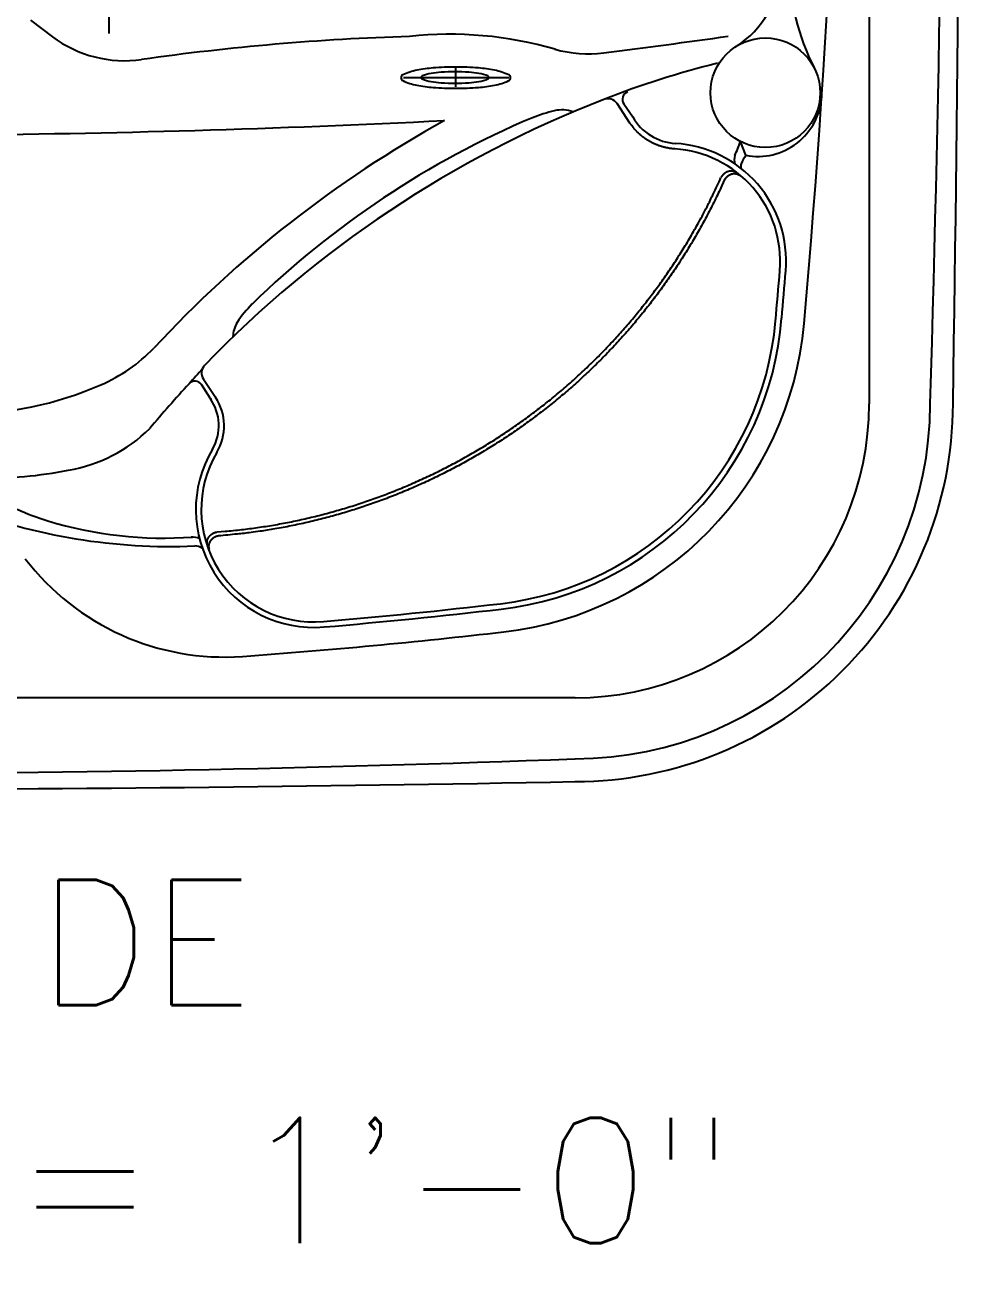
# Model space of a CAD drawing. Extents: x 649 to 723, y 631 to 778.
# Drawn here: x 693.35 to 723.2, y 631.39 to 671.61 of the extents above; entities that cross this region are included whole.
import ezdxf
from ezdxf.enums import TextEntityAlignment as Align

# ---------------------------------------------------------------- set-up
doc = ezdxf.new("R2010")
doc.units = 0
doc.header["$MEASUREMENT"] = 0
for name, color, linetype in [('1', 4, 'Continuous'), ('204', 7, 'Continuous'), ('DIM', 3, 'Continuous')]:
    doc.layers.add(name, color=color, linetype=linetype)
doc.styles.add('SIMPLEX', font='simplex')

# ---------------------------------------------------------------- blocks, each defined once
blk = doc.blocks.new('EQ')
at = {"layer": 'DIM'}
for p, q in [((-0.001, 0.047), (-0.001, 0.652)), ((-1.664, 0.346), (1.698, 0.346))]:
    blk.add_line(p, q, dxfattribs=at)
at = {"layer": 'DIM', "color": 2}
blk.add_lwpolyline([(-1.75, 0.339, 0.291146), (-1.691, 0.247, 0.061616), (-1.237, 0.099, 0.027833), (-0.722, 0.029, 0.020024), (0, 0, 0.020024), (0.722, 0.029, 0.027833), (1.237, 0.099, 0.061616), (1.691, 0.247, 0.291146), (1.75, 0.339, 0.291146), (1.691, 0.431, 0.061616), (1.237, 0.579, 0.027833), (0.722, 0.649, 0.020024), (0, 0.678, 0.020024), (-0.722, 0.649, 0.027833), (-1.237, 0.579, 0.061616), (-1.691, 0.431, 0.291146)], format="xyb", close=True, dxfattribs=at)
at = {"layer": 'DIM'}
blk.add_lwpolyline([(-1.103, 0.346, 0.304881), (-1.07, 0.298, 0.055007), (-0.787, 0.217, 0.024367), (-0.469, 0.179, 0.017459), (-0.023, 0.164, 0.017459), (0.422, 0.179, 0.024367), (0.74, 0.217, 0.055007), (1.024, 0.298, 0.304881), (1.056, 0.346, 0.304881), (1.024, 0.394, 0.055007), (0.74, 0.475, 0.024367), (0.422, 0.512, 0.017459), (-0.023, 0.528, 0.017459), (-0.469, 0.512, 0.024367), (-0.787, 0.475, 0.055007), (-1.07, 0.394, 0.304881)], format="xyb", close=True, dxfattribs=at)
blk = doc.blocks.new('2010PRODIGY')
at = {"layer": '1', "color": 3}
for p, q in [((71.26, 74.881), (71.26, 12.056)), ((63.428, 21.638), (63.716, 21.216)), ((67.323, 19.993), (67.15, 20.431)), ((50.234, 12.236), (49.956, 12.67)), ((61.88, 2.676), (44.062, 2.676))]:
    blk.add_line(p, q, dxfattribs=at)
at = {"layer": '1'}
for p, q in [((47.008, 47.758), (47.008, 23.877)), ((44.501, 24.303), (45.206, 23.776))]:
    blk.add_line(p, q, dxfattribs=at)
at = {"layer": '1', "color": 3}
blk.add_circle((67.949, 21.988), 1.75, dxfattribs=at)
at = {"layer": '1'}
for centre, radius, start, end in [((-1912.464, 43.471), 1986.647, 359.094105, 0.91686), ((-257.093, 43.469), 327.551, 354.94783, 4.81927), ((47.509, 26.862), 3.85, 233.264, 278.0682), ((59.018, -54.331), 78.154, 91.77435, 98.0682), ((57.888, 11.775), 12.08, 73.9006, 96.1281), ((20.858, 350.964), 330.375, 277.29252, 277.98756), ((62.305, 27.08), 3.85, 253.9006, 277.2925), ((38.459, 408.722), 388.099, 270.49048, 272.8439), ((75.614, -11.292), 37.009, 118.9231, 137.2488), ((58.353, 15.582), 10.874, 276.5888, 354.9457), ((44.655, 17.506), 5.274, 293.4585, 315.8213), ((42.275, 22.849), 11.122, 269.7894, 293.7475), ((61.875, 12.06), 12.06, 269.9957, 0.0091), ((50.693, 11.984), 8.009, 217.475, 274.127), ((36.946, 200.861), 197.386, 274.16129, 276.59064), ((36.967, 1253.81), 1254.057, 268.861989, 271.138011)]:
    blk.add_arc(centre, radius, start, end, dxfattribs=at)
at = {"layer": '1', "color": 3}
for centre, radius, start, end in [((-959.461, 43.468), 1033.145, 358.25791, 1.74209), ((65.423, 26.007), 2.997, 302.1415, 358.3958), ((75.827, 26.033), 7.106, 180.1828, 207.2458), ((73.278, -4.889), 28.65, 103.8425, 111.4588), ((63.635, 21.778), 0.25, 110.0194, 214.1205), ((67.711, 21.995), 2.039, 259.0413, 356.4713), ((62.75, 15.424), 6.183, 104.3637, 111.1828), ((61.457, 20.426), 1.016, 69.2864, 103.7133), ((71.86, -5.57), 29.065, 112.9753, 134.2631), ((65.187, 22.063), 1.697, 209.9607, 266.3156), ((64.855, 16.621), 3.755, 355.1371, 86.598), ((50.42, 26.597), 17.83, 338.2222, 339.7698), ((67.377, 19.845), 0.422, 161.1741, 197.0697), ((67.371, 19.643), 0.208, 158.744, 199.0407), ((68.788, 19.033), 1.752, 146.7705, 156.9704), ((-256.363, 43.428), 326.091, 354.96258, 355.22835), ((54.638, 12.255), 4.281, 135.6965, 145.859), ((51.974, 14.158), 1.011, 150.3987, 178.0406), ((58.352, 15.584), 10.146, 276.5966, 355.5442), ((74.002, -8.723), 32.498, 137.6414, 138.7599), ((80.613, -15.769), 42.125, 137.4811, 140.0644), ((49.748, 12.531), 0.25, 33.7623, 137.2408), ((49.026, 11.364), 1.489, 329.4076, 35.82), ((61.86, 12.072), 11.346, 270.0775, 359.938), ((61.879, 12.057), 9.381, 270.0071, 359.9929), ((44.919, 14.702), 4.825, 279.4621, 314.6997), ((53.541, 8.682), 3.762, 149.2319, 275.0075), ((43.095, 22.855), 13.174, 269.1947, 281.4598), ((48.974, 26.2), 18.696, 249.0527, 272.3616), ((47.396, 15.974), 8, 245.5413, 252.9857), ((48.747, 20.392), 12.62, 252.9857, 274.2293), ((49.633, 7.05), 0.753, 69.9258, 90), ((49.633, 7.05), 0.753, 69.9258, 90), ((49.744, 7.045), 0.475, 59.7695, 90), ((49.744, 7.045), 0.475, 59.7695, 90), ((36.948, 200.837), 196.632, 274.93673, 276.59116), ((36.967, 654.345), 654.093, 267.817661, 272.182408)]:
    blk.add_arc(centre, radius, start, end, dxfattribs=at)
at = {"layer": '204', "color": 3, "linetype": 'Continuous'}
for p, q in [((63.626, 21.023), (63.216, 21.642)), ((65.058, 20.195), (65.057, 20.182)), ((50.021, 12.85), (50.406, 12.268)), ((50.234, 12.236), (50.269, 12.183))]:
    blk.add_line(p, q, dxfattribs=at)
for points in [[(65.058, 20.195), (65.014, 20.199, -0.005755), (64.971, 20.203, -0.005807), (64.928, 20.208, -0.005819), (64.885, 20.214, -0.005791), (64.843, 20.222, -0.005779), (64.801, 20.23, -0.005771), (64.759, 20.239, -0.005764), (64.717, 20.249, -0.005752), (64.676, 20.26, -0.005745), (64.634, 20.272, -0.005734), (64.594, 20.285, -0.005728), (64.553, 20.299, -0.005719), (64.513, 20.313, -0.005714), (64.474, 20.329, -0.005707), (64.435, 20.345, -0.005702), (64.396, 20.363, -0.005697), (64.357, 20.381, -0.005694), (64.319, 20.4, -0.005691), (64.282, 20.42, -0.005689), (64.245, 20.441, -0.005689), (64.208, 20.463, -0.005688), (64.172, 20.485, -0.005686), (64.137, 20.508, -0.005691), (64.102, 20.533, -0.005705), (64.067, 20.558, -0.005693), (64.033, 20.583, -0.005663), (64, 20.61, -0.005717), (63.967, 20.637, -0.005842), (63.935, 20.665, -0.005678), (63.904, 20.694, -0.005303), (63.873, 20.724, -0.00587), (63.843, 20.754, -0.007029), (63.812, 20.786, -0.005318), (63.784, 20.817, -0.001771), (63.759, 20.845, -0.00756), (63.729, 20.883, -0.013071), (63.684, 20.943, -0.006351), (63.626, 21.023, -0.003341)], [(67.025, 19.434), (67.02, 19.438, 0.006765), (67.014, 19.442, 0.006556), (67.008, 19.446, 0.006475), (67.002, 19.449, 0.006568), (66.996, 19.453, 0.006603), (66.99, 19.456, 0.006633), (66.984, 19.46, 0.006653), (66.977, 19.463, 0.006714), (66.971, 19.466, 0.006749), (66.964, 19.469, 0.006811), (66.957, 19.471, 0.00685), (66.95, 19.474, 0.006919), (66.943, 19.476, 0.006959), (66.935, 19.478, 0.007026), (66.928, 19.48, 0.00707), (66.92, 19.482, 0.00715), (66.913, 19.483, 0.00717), (66.905, 19.485, 0.007189), (66.897, 19.486, 0.00711), (66.889, 19.487, 0.006977), (66.881, 19.488, 0.006863), (66.872, 19.488, 0.006784), (66.864, 19.488, 0.006708), (66.856, 19.488, 0.006653), (66.847, 19.488, 0.006603), (66.839, 19.488, 0.006577), (66.83, 19.487, 0.006551), (66.821, 19.486, 0.006549), (66.813, 19.485, 0.006547), (66.804, 19.484, 0.00657), (66.795, 19.482, 0.006586), (66.787, 19.48, 0.006622), (66.778, 19.478, 0.006667), (66.77, 19.476, 0.006754), (66.761, 19.474, 0.006759), (66.752, 19.471, 0.006707), (66.744, 19.468, 0.006594), (66.735, 19.464, 0.006411), (66.727, 19.461, 0.00627), (66.719, 19.457, 0.006146), (66.71, 19.453, 0.006041), (66.702, 19.449, 0.005937), (66.694, 19.445, 0.005857), (66.686, 19.44, 0.005782), (66.678, 19.436, 0.005728), (66.671, 19.431, 0.00568), (66.663, 19.426, 0.005652), (66.655, 19.421, 0.005632), (66.648, 19.415, 0.00563), (66.641, 19.41, 0.005635), (66.634, 19.404, 0.005665), (66.627, 19.399, 0.005713), (66.62, 19.393, 0.005722), (66.614, 19.387, 0.005663), (66.607, 19.381, 0.005587), (66.601, 19.374, 0.005456), (66.595, 19.368, 0.00542), (66.589, 19.362, 0.005426), (66.584, 19.355, 0.005236), (66.578, 19.349, 0.004861), (66.573, 19.342, 0.005241), (66.568, 19.335, 0.006073), (66.563, 19.329, 0.004696), (66.558, 19.322, 0.001849), (66.554, 19.316, 0.006327), (66.549, 19.308, 0.010781), (66.542, 19.297, 0.005441), (66.533, 19.281, 0.00296)], [(67.139, 19.336), (67.135, 19.34, 0.004992), (67.13, 19.343, 0.005021), (67.126, 19.347, 0.005038), (67.121, 19.35, 0.005044), (67.117, 19.353, 0.005053), (67.112, 19.356, 0.005061), (67.107, 19.359, 0.005067), (67.103, 19.362, 0.005072), (67.098, 19.365, 0.005075), (67.093, 19.367, 0.005077), (67.088, 19.37, 0.005078), (67.083, 19.372, 0.005077), (67.078, 19.375, 0.005074), (67.073, 19.377, 0.00507), (67.068, 19.379, 0.005065), (67.063, 19.381, 0.005059), (67.058, 19.383, 0.00505), (67.052, 19.385, 0.005042), (67.047, 19.386, 0.00503), (67.042, 19.388, 0.005019), (67.036, 19.389, 0.005005), (67.031, 19.391, 0.004991), (67.026, 19.392, 0.004974), (67.02, 19.393, 0.004958), (67.015, 19.394, 0.004939), (67.009, 19.395, 0.004924), (67.003, 19.396, 0.004899), (66.998, 19.397, 0.004869), (66.992, 19.398, 0.004858), (66.986, 19.398, 0.00487), (66.981, 19.399, 0.004772), (66.975, 19.399, 0.004585), (66.969, 19.399, 0.004509), (66.963, 19.399, 0.004499), (66.958, 19.399, 0.004496), (66.952, 19.399, 0.004498), (66.946, 19.399, 0.004497), (66.94, 19.399, 0.004494), (66.935, 19.398, 0.00449), (66.929, 19.398, 0.004486), (66.923, 19.397, 0.004479), (66.917, 19.397, 0.004473), (66.911, 19.396, 0.004465), (66.906, 19.395, 0.004457), (66.9, 19.394, 0.004446), (66.894, 19.393, 0.004437), (66.888, 19.392, 0.004424), (66.883, 19.39, 0.004413), (66.877, 19.389, 0.004398), (66.871, 19.387, 0.004385), (66.865, 19.386, 0.004369), (66.86, 19.384, 0.004355), (66.854, 19.382, 0.004336), (66.848, 19.38, 0.004317), (66.843, 19.378, 0.0043), (66.837, 19.376, 0.004292), (66.831, 19.373, 0.004258), (66.826, 19.371, 0.004205), (66.82, 19.368, 0.004147), (66.815, 19.366, 0.004084), (66.809, 19.363, 0.004044), (66.804, 19.36, 0.004025), (66.798, 19.357, 0.004005), (66.793, 19.354, 0.003987), (66.787, 19.351, 0.003973), (66.782, 19.348, 0.003966), (66.777, 19.345, 0.003962), (66.771, 19.341, 0.003963), (66.766, 19.338, 0.003966), (66.761, 19.334, 0.003976), (66.756, 19.331, 0.003988), (66.751, 19.327, 0.004007), (66.746, 19.323, 0.004025), (66.741, 19.319, 0.004048), (66.736, 19.316, 0.004096), (66.731, 19.312, 0.004165), (66.726, 19.307, 0.004172), (66.721, 19.303, 0.004133), (66.717, 19.299, 0.004104), (66.712, 19.295, 0.00408), (66.708, 19.29, 0.004057), (66.703, 19.286, 0.004033), (66.699, 19.281, 0.004017), (66.695, 19.276, 0.004007), (66.69, 19.272, 0.003984), (66.686, 19.267, 0.003947), (66.682, 19.262, 0.003972), (66.678, 19.257, 0.004044), (66.674, 19.252, 0.003925), (66.67, 19.247, 0.003662), (66.667, 19.242, 0.00404), (66.663, 19.237, 0.00482), (66.659, 19.231, 0.003662), (66.656, 19.226, 0.001251), (66.653, 19.221, 0.005178), (66.649, 19.215, 0.00897), (66.644, 19.206, 0.0044), (66.637, 19.193, 0.002331)], [(67.139, 19.336), (67.136, 19.339, 0.00026), (67.133, 19.341, 0.00026), (67.131, 19.344, 0.00026), (67.128, 19.346, 0.00026), (67.125, 19.349, 0.00026), (67.122, 19.351, 0.00026), (67.119, 19.354, 0.00026), (67.116, 19.356, 0.000259), (67.114, 19.359, 0.000259), (67.111, 19.361, 0.000259), (67.108, 19.364, 0.000259), (67.105, 19.366, 0.000259), (67.102, 19.369, 0.000259), (67.099, 19.371, 0.000259), (67.097, 19.374, 0.000259), (67.094, 19.376, 0.000259), (67.091, 19.379, 0.000258), (67.088, 19.381, 0.000258), (67.085, 19.384, 0.000258), (67.082, 19.386, 0.000258), (67.079, 19.388, 0.000258), (67.077, 19.391, 0.000258), (67.074, 19.393, 0.000258), (67.071, 19.396, 0.000258), (67.068, 19.398, 0.000257), (67.065, 19.401, 0.000256), (67.062, 19.403, 0.000258), (67.059, 19.405, 0.000263), (67.057, 19.408, 0.000255), (67.054, 19.41, 0.000238), (67.051, 19.413, 0.000263), (67.048, 19.415, 0.000313), (67.045, 19.417, 0.000238), (67.042, 19.42, 0.000082), (67.04, 19.422, 0.000334), (67.036, 19.425, 0.000575), (67.031, 19.429, 0.000281), (67.025, 19.434, 0.000149)], [(50.46, 7.967), (50.718, 7.989, 0.003348), (50.976, 8.013, 0.003353), (51.233, 8.042, 0.003354), (51.49, 8.073, 0.003351), (51.746, 8.108, 0.003351), (52.002, 8.147, 0.00335), (52.257, 8.189, 0.00335), (52.511, 8.234, 0.003349), (52.765, 8.283, 0.003349), (53.018, 8.336, 0.003349), (53.27, 8.391, 0.003349), (53.522, 8.45, 0.003349), (53.773, 8.513, 0.003349), (54.023, 8.579, 0.00335), (54.272, 8.648, 0.003351), (54.52, 8.72, 0.003351), (54.767, 8.796, 0.003353), (55.013, 8.876, 0.003355), (55.259, 8.958, 0.003354), (55.503, 9.044, 0.003356), (55.746, 9.133, 0.003356), (55.988, 9.226, 0.003353), (56.228, 9.321, 0.003353), (56.466, 9.42, 0.003349), (56.704, 9.522, 0.003347), (56.939, 9.627, 0.003345), (57.173, 9.735, 0.003344), (57.406, 9.846, 0.003342), (57.637, 9.961, 0.00334), (57.866, 10.078, 0.003339), (58.094, 10.198, 0.003338), (58.32, 10.322, 0.003336), (58.544, 10.448, 0.003336), (58.766, 10.577, 0.003335), (58.987, 10.71, 0.003334), (59.206, 10.845, 0.003334), (59.423, 10.983, 0.003333), (59.638, 11.124, 0.003333), (59.851, 11.268, 0.003333), (60.062, 11.415, 0.003334), (60.272, 11.564, 0.003334), (60.479, 11.717, 0.003335), (60.684, 11.872, 0.003335), (60.888, 12.03, 0.003337), (61.089, 12.191, 0.003337), (61.288, 12.354, 0.003339), (61.485, 12.52, 0.00334), (61.679, 12.689, 0.003342), (61.872, 12.861, 0.003343), (62.062, 13.035, 0.003345), (62.25, 13.212, 0.003347), (62.436, 13.391, 0.003352), (62.62, 13.573, 0.00335), (62.801, 13.758, 0.003349), (62.979, 13.945, 0.00335), (63.155, 14.134, 0.003347), (63.328, 14.326, 0.003345), (63.498, 14.519, 0.003344), (63.666, 14.715, 0.003343), (63.831, 14.913, 0.003342), (63.994, 15.113, 0.003341), (64.153, 15.315, 0.003338), (64.31, 15.52, 0.003339), (64.464, 15.726, 0.003345), (64.615, 15.934, 0.003336), (64.764, 16.145, 0.003315), (64.909, 16.357, 0.003343), (65.052, 16.571, 0.003411), (65.192, 16.788, 0.003314), (65.328, 17.005, 0.003094), (65.461, 17.223, 0.003416), (65.593, 17.447, 0.004073), (65.725, 17.677, 0.003091), (65.846, 17.895, 0.001057), (65.955, 18.093, 0.004363), (66.087, 18.351, 0.007515), (66.283, 18.752, 0.003671), (66.533, 19.281, 0.001942)], [(66.637, 19.193), (66.529, 18.957, -0.003338), (66.418, 18.722, -0.003344), (66.303, 18.489, -0.003345), (66.186, 18.257, -0.003342), (66.066, 18.027, -0.003342), (65.942, 17.799, -0.003341), (65.816, 17.572, -0.003341), (65.686, 17.347, -0.003341), (65.554, 17.124, -0.003341), (65.418, 16.903, -0.003341), (65.28, 16.683, -0.003341), (65.138, 16.466, -0.003341), (64.994, 16.25, -0.003341), (64.847, 16.037, -0.003342), (64.697, 15.825, -0.003342), (64.544, 15.615, -0.003342), (64.388, 15.407, -0.003344), (64.229, 15.201, -0.003346), (64.068, 14.998, -0.003345), (63.904, 14.796, -0.003346), (63.737, 14.597, -0.003345), (63.567, 14.4, -0.003341), (63.395, 14.206, -0.003341), (63.221, 14.014, -0.003337), (63.044, 13.825, -0.003334), (62.865, 13.638, -0.003332), (62.684, 13.453, -0.00333), (62.5, 13.272, -0.003328), (62.314, 13.093, -0.003326), (62.126, 12.916, -0.003324), (61.935, 12.742, -0.003322), (61.742, 12.571, -0.00332), (61.547, 12.402, -0.003319), (61.35, 12.237, -0.003317), (61.151, 12.073, -0.003316), (60.95, 11.913, -0.003315), (60.746, 11.755, -0.003314), (60.541, 11.6, -0.003313), (60.333, 11.448, -0.003313), (60.124, 11.299, -0.003312), (59.912, 11.152, -0.003312), (59.699, 11.008, -0.003311), (59.484, 10.868, -0.003311), (59.267, 10.73, -0.003311), (59.048, 10.595, -0.003311), (58.827, 10.462, -0.003312), (58.605, 10.333, -0.003312), (58.381, 10.207, -0.003313), (58.155, 10.083, -0.003314), (57.927, 9.963, -0.003315), (57.698, 9.846, -0.003316), (57.467, 9.731, -0.003318), (57.234, 9.62, -0.003319), (57, 9.512, -0.00332), (56.765, 9.407, -0.003322), (56.527, 9.305, -0.003324), (56.289, 9.206, -0.003325), (56.049, 9.11, -0.003328), (55.807, 9.017, -0.00333), (55.564, 8.928, -0.003332), (55.32, 8.842, -0.003334), (55.074, 8.759, -0.003338), (54.827, 8.679, -0.003344), (54.579, 8.602, -0.003356), (54.33, 8.529, -0.00335), (54.081, 8.46, -0.003324), (53.83, 8.393, -0.003348), (53.579, 8.33, -0.003414), (53.326, 8.271, -0.003316), (53.073, 8.215, -0.003094), (52.821, 8.162, -0.003412), (52.565, 8.112, -0.004065), (52.302, 8.066, -0.003086), (52.054, 8.024, -0.00106), (51.83, 7.988, -0.004349), (51.541, 7.949, -0.007485), (51.094, 7.9, -0.003658), (50.509, 7.841, -0.001937)], [(49.633, 7.803), (49.634, 7.803, 0.000831), (49.635, 7.803, 0.000833), (49.637, 7.803, 0.000832), (49.638, 7.803, 0.000829), (49.639, 7.803, 0.000826), (49.64, 7.803, 0.000824), (49.641, 7.803, 0.000823), (49.642, 7.803, 0.00082), (49.643, 7.803, 0.000818), (49.645, 7.803, 0.000816), (49.646, 7.803, 0.000815), (49.647, 7.803, 0.000813), (49.648, 7.803, 0.000811), (49.649, 7.803, 0.000809), (49.65, 7.803, 0.000808), (49.651, 7.803, 0.000806), (49.652, 7.804, 0.000805), (49.654, 7.804, 0.000803), (49.655, 7.804, 0.000802), (49.656, 7.804, 0.0008), (49.657, 7.804, 0.000799), (49.658, 7.804, 0.000797), (49.659, 7.804, 0.000796), (49.66, 7.804, 0.000796), (49.661, 7.804, 0.000793), (49.663, 7.804, 0.000787), (49.664, 7.805, 0.000793), (49.665, 7.805, 0.000807), (49.666, 7.805, 0.000784), (49.667, 7.805, 0.000732), (49.668, 7.805, 0.000806), (49.669, 7.805, 0.000958), (49.67, 7.805, 0.000728), (49.671, 7.805, 0.000253), (49.672, 7.806, 0.001023), (49.674, 7.806, 0.001757), (49.676, 7.806, 0.000861), (49.678, 7.806, 0.000457)], [(50.151, 7.555), (50.149, 7.561, -0.006785), (50.147, 7.567, -0.006574), (50.146, 7.574, -0.006492), (50.144, 7.581, -0.006586), (50.143, 7.588, -0.006622), (50.142, 7.595, -0.006653), (50.141, 7.602, -0.006672), (50.14, 7.609, -0.006733), (50.139, 7.616, -0.006769), (50.139, 7.624, -0.006831), (50.139, 7.631, -0.00687), (50.139, 7.638, -0.00694), (50.139, 7.646, -0.00698), (50.139, 7.654, -0.007047), (50.14, 7.661, -0.007091), (50.141, 7.669, -0.007171), (50.142, 7.677, -0.00719), (50.143, 7.685, -0.007209), (50.145, 7.693, -0.007129), (50.147, 7.701, -0.006994), (50.149, 7.709, -0.00688), (50.151, 7.717, -0.0068), (50.153, 7.724, -0.006722), (50.156, 7.732, -0.006667), (50.159, 7.74, -0.006616), (50.162, 7.748, -0.00659), (50.166, 7.756, -0.006564), (50.17, 7.764, -0.006562), (50.174, 7.772, -0.006559), (50.178, 7.78, -0.006582), (50.182, 7.787, -0.006598), (50.187, 7.795, -0.006634), (50.192, 7.802, -0.006679), (50.197, 7.81, -0.006766), (50.202, 7.817, -0.006771), (50.208, 7.824, -0.006718), (50.213, 7.831, -0.006604), (50.219, 7.838, -0.00642), (50.225, 7.845, -0.006277), (50.232, 7.851, -0.006153), (50.238, 7.858, -0.006047), (50.245, 7.864, -0.005943), (50.251, 7.87, -0.005861), (50.258, 7.876, -0.005786), (50.265, 7.882, -0.005732), (50.273, 7.888, -0.005684), (50.28, 7.893, -0.005656), (50.287, 7.899, -0.005636), (50.295, 7.904, -0.005634), (50.303, 7.909, -0.005639), (50.31, 7.914, -0.005669), (50.318, 7.918, -0.005717), (50.326, 7.923, -0.005726), (50.334, 7.927, -0.005667), (50.342, 7.931, -0.005592), (50.349, 7.934, -0.00546), (50.357, 7.938, -0.005424), (50.365, 7.941, -0.00543), (50.373, 7.945, -0.005239), (50.381, 7.947, -0.004864), (50.389, 7.95, -0.005244), (50.397, 7.953, -0.006075), (50.406, 7.955, -0.004699), (50.413, 7.958, -0.001851), (50.42, 7.959, -0.006329), (50.429, 7.961, -0.010784), (50.443, 7.964, -0.005443), (50.46, 7.967, -0.002962)], [(50.509, 7.841), (50.502, 7.84, 0.003954), (50.496, 7.839, 0.003972), (50.49, 7.838, 0.003978), (50.484, 7.837, 0.003972), (50.477, 7.835, 0.003972), (50.471, 7.834, 0.003972), (50.465, 7.832, 0.003973), (50.459, 7.831, 0.003973), (50.453, 7.829, 0.003974), (50.447, 7.827, 0.003974), (50.441, 7.825, 0.003975), (50.435, 7.823, 0.003976), (50.429, 7.821, 0.003977), (50.423, 7.819, 0.003978), (50.417, 7.817, 0.00398), (50.412, 7.814, 0.003982), (50.406, 7.812, 0.003984), (50.4, 7.81, 0.003986), (50.394, 7.807, 0.003988), (50.389, 7.804, 0.003991), (50.383, 7.801, 0.003994), (50.378, 7.798, 0.003997), (50.372, 7.796, 0.004), (50.367, 7.792, 0.004004), (50.361, 7.789, 0.004007), (50.356, 7.786, 0.004012), (50.351, 7.783, 0.004015), (50.345, 7.779, 0.004017), (50.34, 7.776, 0.004024), (50.335, 7.772, 0.004035), (50.33, 7.769, 0.00403), (50.325, 7.765, 0.004013), (50.32, 7.761, 0.00396), (50.315, 7.757, 0.003871), (50.31, 7.753, 0.003874), (50.305, 7.749, 0.003929), (50.301, 7.745, 0.003969), (50.296, 7.741, 0.003999), (50.292, 7.737, 0.004032), (50.287, 7.732, 0.004066), (50.283, 7.728, 0.0041), (50.279, 7.724, 0.004132), (50.275, 7.719, 0.004164), (50.271, 7.715, 0.004195), (50.267, 7.71, 0.004226), (50.263, 7.706, 0.004256), (50.259, 7.701, 0.004285), (50.255, 7.696, 0.004313), (50.252, 7.692, 0.00434), (50.248, 7.687, 0.004366), (50.245, 7.682, 0.00439), (50.242, 7.677, 0.004414), (50.238, 7.672, 0.004436), (50.235, 7.667, 0.004457), (50.232, 7.662, 0.004477), (50.229, 7.657, 0.004497), (50.226, 7.652, 0.004511), (50.223, 7.646, 0.004522), (50.221, 7.641, 0.004507), (50.218, 7.636, 0.004471), (50.216, 7.63, 0.004465), (50.213, 7.625, 0.00448), (50.211, 7.62, 0.004496), (50.209, 7.614, 0.004512), (50.207, 7.609, 0.004534), (50.205, 7.603, 0.004561), (50.203, 7.598, 0.004592), (50.201, 7.592, 0.004628), (50.2, 7.586, 0.004667), (50.198, 7.581, 0.004712), (50.197, 7.575, 0.004761), (50.195, 7.57, 0.004819), (50.194, 7.564, 0.004873), (50.193, 7.558, 0.004928), (50.192, 7.553, 0.005018), (50.191, 7.547, 0.005139), (50.19, 7.541, 0.005184), (50.19, 7.536, 0.005167), (50.189, 7.53, 0.005156), (50.189, 7.525, 0.005144), (50.189, 7.519, 0.005134), (50.188, 7.513, 0.00512), (50.188, 7.508, 0.005115), (50.188, 7.502, 0.005114), (50.189, 7.496, 0.005096), (50.189, 7.491, 0.005057), (50.189, 7.485, 0.005096), (50.19, 7.48, 0.005192), (50.191, 7.474, 0.005044), (50.191, 7.468, 0.004709), (50.192, 7.463, 0.005192), (50.193, 7.457, 0.006188), (50.194, 7.452, 0.004702), (50.196, 7.446, 0.001615), (50.197, 7.442, 0.00663), (50.198, 7.436, 0.011443), (50.201, 7.426, 0.005599), (50.205, 7.414, 0.002964)], [(50.151, 7.555), (50.152, 7.551, 0.000258), (50.154, 7.548, 0.000258), (50.155, 7.544, 0.000258), (50.156, 7.54, 0.000258), (50.157, 7.537, 0.000258), (50.159, 7.533, 0.000259), (50.16, 7.53, 0.000259), (50.161, 7.526, 0.000259), (50.163, 7.523, 0.000259), (50.164, 7.519, 0.000259), (50.165, 7.516, 0.000259), (50.167, 7.512, 0.000259), (50.168, 7.509, 0.000259), (50.169, 7.505, 0.000259), (50.171, 7.502, 0.000259), (50.172, 7.498, 0.000259), (50.173, 7.495, 0.00026), (50.175, 7.491, 0.00026), (50.176, 7.488, 0.00026), (50.177, 7.484, 0.00026), (50.179, 7.481, 0.00026), (50.18, 7.477, 0.00026), (50.181, 7.474, 0.00026), (50.183, 7.47, 0.000261), (50.184, 7.467, 0.00026), (50.185, 7.463, 0.000259), (50.187, 7.46, 0.000261), (50.188, 7.456, 0.000266), (50.19, 7.453, 0.000259), (50.191, 7.449, 0.000242), (50.192, 7.446, 0.000267), (50.194, 7.442, 0.000318), (50.195, 7.439, 0.000242), (50.197, 7.435, 0.000083), (50.198, 7.432, 0.000341), (50.199, 7.428, 0.000588), (50.202, 7.422, 0.000287), (50.205, 7.414, 0.000152)]]:
    blk.add_lwpolyline(points, format="xyb", dxfattribs=at)
for centre, radius, start, end in [((75.686, -11.363), 35.556, 111.254, 136.1138), ((62.924, 21.449), 0.35, 33.5273, 111.254), ((64.833, 16.613), 3.589, 355.2552, 86.4119), ((-255.799, 43.227), 325.325, 354.9698, 355.25506), ((58.347, 15.576), 9.964, 276.6186, 354.9698), ((50.312, 13.043), 0.35, 136.1138, 213.5273), ((49.025, 11.353), 1.657, 329.3988, 33.5273), ((53.541, 8.682), 3.589, 149.3988, 274.9639), ((36.854, 200.809), 196.44, 274.96388, 276.61863)]:
    blk.add_arc(centre, radius, start, end, dxfattribs=at)
at = {"layer": 'DIM'}
blk.add_blockref('EQ', (58.071, 22.13), dxfattribs=at)

msp = doc.modelspace()

# ---------------------------------------------------------------- block references
at = {"layer": '1'}
msp.add_blockref('2010PRODIGY', (649.013, 647.46), dxfattribs=at)

# ---------------------------------------------------------------- texts
at = {"layer": 'DIM', "style": 'SIMPLEX'}
for s, p in [('DOOR SIDE', (686.013, 640.321)), ('SCALE: 1/4" = 1\'-0"', (686.085, 632.728))]:
    msp.add_text(s, height=4, dxfattribs=at).set_placement(p, align=Align.CENTER)

doc.saveas('drawing.dxf')
